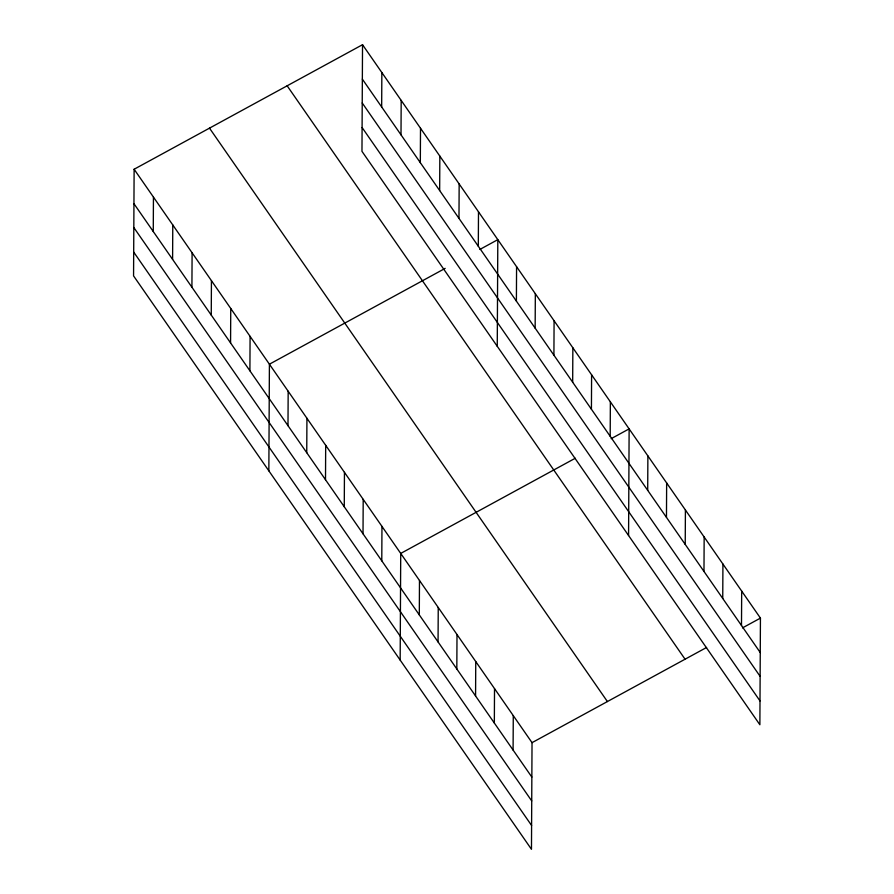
<?xml version="1.0" encoding="UTF-8"?>
<svg xmlns="http://www.w3.org/2000/svg" width="894" height="894" viewBox="0 0 894 894"><rect width="100%" height="100%" fill="white"/><g stroke="black" fill="none" stroke-linecap="round" stroke-linejoin="round"><path stroke-width="1.34" d="M134.122 169.245L133.564 275.888L531.472 849.3L532.031 742.657L134.122 169.245L362.528 44.7L760.436 618.112L759.878 724.755L361.969 151.343L362.528 44.7M153.265 231.535L153.444 197.105M172.598 259.383L172.777 224.953M191.919 287.242L192.098 252.801M211.252 315.09L211.431 280.66M230.574 342.938L230.753 308.508M249.907 370.798L250.085 336.356M268.848 470.847L269.407 364.204L445.178 268.368M287.991 425.678L288.17 391.237M306.743 452.71L306.933 418.269M325.505 479.743L325.684 445.301M344.268 506.775L344.447 472.334M363.02 533.807L363.199 499.366M381.671 106.989L381.85 72.548M381.783 560.84L381.962 526.398M401.004 134.838L401.183 100.407M400.166 660.074L400.724 553.431L575.289 458.242M420.325 162.686L420.504 128.255M419.297 614.904L419.476 580.463M439.658 190.545L439.837 156.104M438.06 641.937L438.239 607.495M458.98 218.393L459.158 183.952M456.823 668.969L457.002 634.528M475.574 696.001L475.753 661.56M478.312 246.241L478.491 211.811M494.337 723.034L494.516 688.592M497.254 346.302L497.813 239.659L479.866 249.448M513.089 750.055L513.279 715.625M516.397 301.122L516.576 266.691M535.148 328.154L535.338 293.724M553.911 355.186L554.09 320.756M572.674 382.219L572.853 347.788M591.426 409.251L591.604 374.821M610.189 436.283L610.367 401.853M628.571 535.528L629.13 428.885L611.183 438.663M647.703 490.348L647.882 455.918M666.466 517.38L666.645 482.95M685.229 544.412L685.407 509.982M703.98 571.445L704.159 537.015M722.743 598.477L722.922 564.047M741.495 625.509L741.685 591.079M532.031 742.657L706.595 647.468M742.489 627.89L760.436 618.112M362.349 79.13L760.258 652.542M362.215 102.966L760.135 676.367M362.092 127.518L760.001 700.918M287.153 85.802L685.061 659.213M209.498 128.144L607.406 701.555M133.944 203.687L531.852 777.087M133.809 227.512L531.729 800.923M133.687 252.063L531.595 825.475"/></g></svg>
